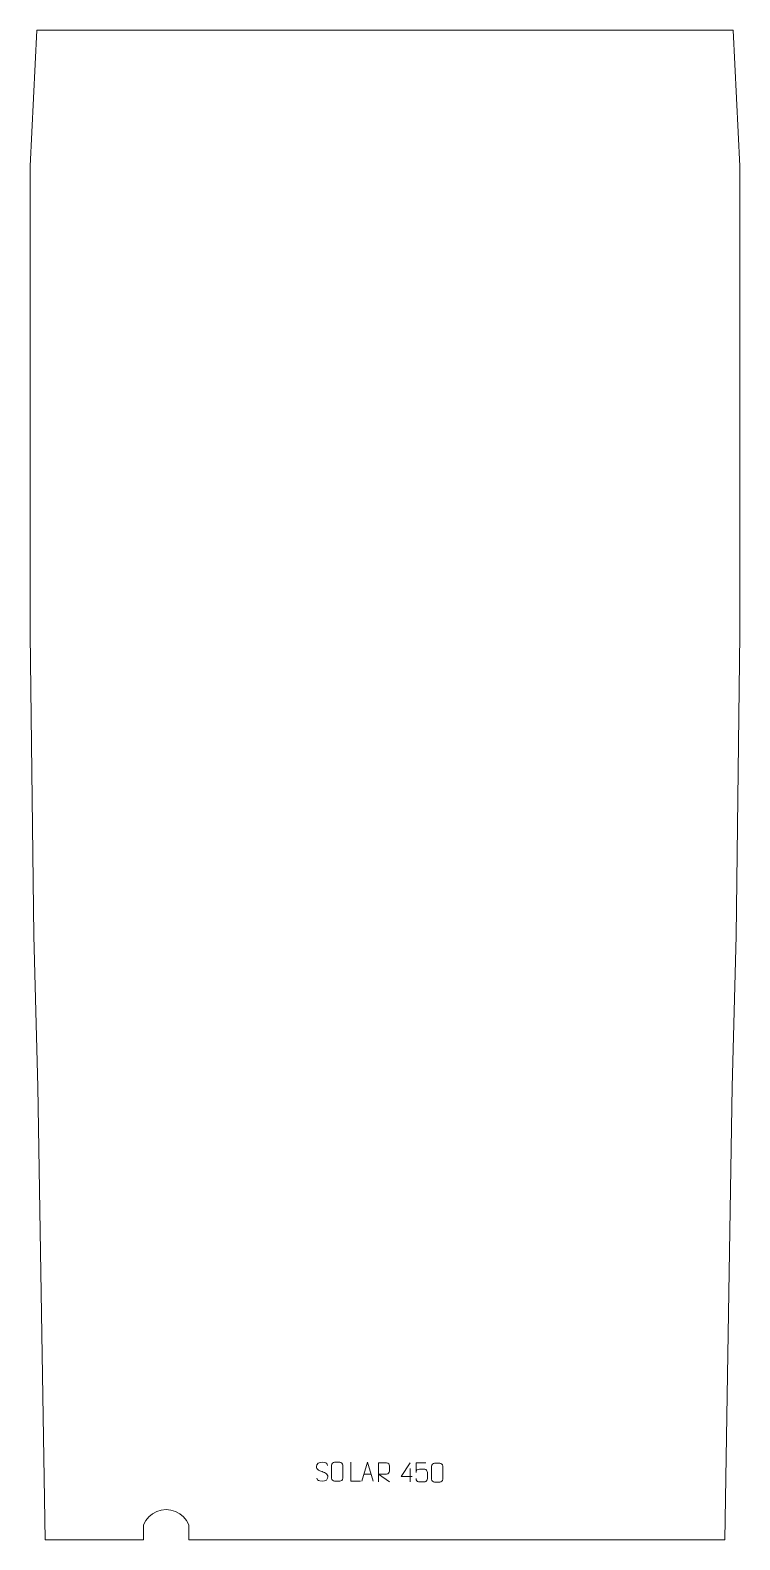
# Model space of a CAD drawing. Header units: millimetres. Extents: x -470 to 470, y -1660 to 340.
import ezdxf

# ---------------------------------------------------------------- set-up
doc = ezdxf.new("R2010")
doc.units = ezdxf.units.MM
doc.header["$MEASUREMENT"] = 0
doc.layers.add('layer 1', color=7, linetype='Continuous')

msp = doc.modelspace()

# ---------------------------------------------------------------- linework, layer by layer
at = {"layer": 'layer 1', "color": 242, "lineweight": 9}
msp.add_open_spline([(460.9992, 339.9996), (460.9992, 339.9996), (470.001, 160.0007), (470.001, 160.0007), (470.001, 160.0007), (470.001, 160.0007), (470.001, -459.9991), (470.001, -459.9991), (470.001, -459.9991), (470.001, -459.9991), (464.9988, -859.9973), (464.9988, -859.9973), (464.9988, -859.9973), (464.9988, -859.9973), (460.0007, -1059.9984), (460.0007, -1059.9984), (460.0007, -1059.9984), (460.0007, -1059.9984), (450.0004, -1659.9984), (450.0004, -1659.9984), (450.0004, -1659.9984), (450.0004, -1659.9984), (-259.9988, -1659.9984), (-259.9988, -1659.9984), (-259.9988, -1659.9984), (-259.9988, -1659.9984), (-259.9988, -1639.9979), (-259.9988, -1639.9979), (-259.9988, -1639.9979), (-259.9988, -1639.9979), (-263.0079, -1634.3948), (-263.0079, -1634.3948), (-263.0079, -1634.3948), (-263.0079, -1634.3948), (-267.05, -1629.4839), (-267.05, -1629.4839), (-267.05, -1629.4839), (-267.05, -1629.4839), (-271.9721, -1625.4563), (-271.9721, -1625.4563), (-271.9721, -1625.4563), (-271.9721, -1625.4563), (-277.5831, -1622.4615), (-277.5831, -1622.4615), (-277.5831, -1622.4615), (-277.5831, -1622.4615), (-283.6718, -1620.6181), (-283.6718, -1620.6181), (-283.6718, -1620.6181), (-283.6718, -1620.6181), (-289.9997, -1619.9973), (-289.9997, -1619.9973), (-289.9997, -1619.9973), (-289.9997, -1619.9973), (-296.3276, -1620.6181), (-296.3276, -1620.6181), (-296.3276, -1620.6181), (-296.3276, -1620.6181), (-302.4163, -1622.4615), (-302.4163, -1622.4615), (-302.4163, -1622.4615), (-302.4163, -1622.4615), (-308.0273, -1625.4563), (-308.0273, -1625.4563), (-308.0273, -1625.4563), (-308.0273, -1625.4563), (-312.947, -1629.4839), (-312.947, -1629.4839), (-312.947, -1629.4839), (-312.947, -1629.4839), (-316.9914, -1634.3948), (-316.9914, -1634.3948), (-316.9914, -1634.3948), (-316.9914, -1634.3948), (-319.9974, -1639.9979), (-319.9974, -1639.9979), (-319.9974, -1639.9979), (-319.9974, -1639.9979), (-319.9974, -1659.9984), (-319.9974, -1659.9984), (-319.9974, -1659.9984), (-319.9974, -1659.9984), (-450.0004, -1659.9984), (-450.0004, -1659.9984), (-450.0004, -1659.9984), (-450.0004, -1659.9984), (-459.9975, -1059.9984), (-459.9975, -1059.9984), (-459.9975, -1059.9984), (-459.9975, -1059.9984), (-464.9996, -859.9973), (-464.9996, -859.9973), (-464.9996, -859.9973), (-464.9996, -859.9973), (-470.001, -459.9991), (-470.001, -459.9991), (-470.001, -459.9991), (-470.001, -459.9991), (-470.001, 160.0007), (-470.001, 160.0007), (-470.001, 160.0007), (-470.001, 160.0007), (-461, 339.9996), (-461, 339.9996), (-461, 339.9996), (-461, 339.9996), (460.9992, 339.9996), (460.9992, 339.9996)], degree=3, knots=[0, 0, 0, 0, 0.035714286, 0.035714286, 0.035714286, 0.035714286, 0.071428571, 0.071428571, 0.071428571, 0.071428571, 0.107142857, 0.107142857, 0.107142857, 0.107142857, 0.142857143, 0.142857143, 0.142857143, 0.142857143, 0.178571429, 0.178571429, 0.178571429, 0.178571429, 0.214285714, 0.214285714, 0.214285714, 0.214285714, 0.25, 0.25, 0.25, 0.25, 0.285714286, 0.285714286, 0.285714286, 0.285714286, 0.321428571, 0.321428571, 0.321428571, 0.321428571, 0.357142857, 0.357142857, 0.357142857, 0.357142857, 0.392857143, 0.392857143, 0.392857143, 0.392857143, 0.428571429, 0.428571429, 0.428571429, 0.428571429, 0.464285714, 0.464285714, 0.464285714, 0.464285714, 0.5, 0.5, 0.5, 0.5, 0.535714286, 0.535714286, 0.535714286, 0.535714286, 0.571428571, 0.571428571, 0.571428571, 0.571428571, 0.607142857, 0.607142857, 0.607142857, 0.607142857, 0.642857143, 0.642857143, 0.642857143, 0.642857143, 0.678571429, 0.678571429, 0.678571429, 0.678571429, 0.714285714, 0.714285714, 0.714285714, 0.714285714, 0.75, 0.75, 0.75, 0.75, 0.785714286, 0.785714286, 0.785714286, 0.785714286, 0.821428571, 0.821428571, 0.821428571, 0.821428571, 0.857142857, 0.857142857, 0.857142857, 0.857142857, 0.892857143, 0.892857143, 0.892857143, 0.892857143, 0.928571429, 0.928571429, 0.928571429, 0.928571429, 1, 1, 1, 1], dxfattribs=at)
at = {"layer": 'layer 1', "color": 250, "lineweight": 9}
for points, knots in [([(-83.2577, -1569.6191), (-87.506, -1568.1487), (-92.4141, -1566.3529), (-90.409, -1560.8326), (-90.409, -1560.8326), (-88.9055, -1556.6927), (-83.6919, -1557.0812), (-80.0883, -1557.6823), (-80.0883, -1557.6823), (-77.2277, -1558.1595), (-76.363, -1559.3727), (-76.0524, -1561.4568)], [0, 0, 0, 0, 0.25, 0.25, 0.25, 0.25, 0.5, 0.5, 0.5, 0.5, 1, 1, 1, 1]), ([(-66.7827, -1557.3165), (-64.457, -1557.3165), (-62.1309, -1557.3165), (-59.8048, -1557.3165), (-59.8048, -1557.3165), (-57.8582, -1557.2809), (-55.8668, -1558.7725), (-55.8401, -1561.2101), (-55.8401, -1561.2101), (-55.8405, -1566.957), (-55.8405, -1572.7043), (-55.8401, -1578.452), (-55.8401, -1578.452), (-55.9799, -1580.7754), (-57.6571, -1582.255), (-59.8048, -1582.2658), (-59.8048, -1582.2658), (-62.1367, -1582.2654), (-64.4686, -1582.2654), (-66.8001, -1582.2658), (-66.8001, -1582.2658), (-68.7251, -1582.3712), (-70.6972, -1580.4867), (-70.686, -1578.4694), (-70.686, -1578.4694), (-70.6857, -1572.6993), (-70.6857, -1566.9296), (-70.686, -1561.1603), (-70.686, -1561.1603), (-70.6818, -1559.0222), (-68.9351, -1557.303), (-66.7827, -1557.3165)], [0, 0, 0, 0, 0.111111111, 0.111111111, 0.111111111, 0.111111111, 0.222222222, 0.222222222, 0.222222222, 0.222222222, 0.333333333, 0.333333333, 0.333333333, 0.333333333, 0.444444444, 0.444444444, 0.444444444, 0.444444444, 0.555555556, 0.555555556, 0.555555556, 0.555555556, 0.666666667, 0.666666667, 0.666666667, 0.666666667, 0.777777778, 0.777777778, 0.777777778, 0.777777778, 1, 1, 1, 1]), ([(-32.314, -1582.2698), (-32.314, -1582.2698), (-45.2631, -1582.2698), (-45.2631, -1582.2698), (-45.2631, -1582.2698), (-45.2631, -1582.2698), (-45.2631, -1557.3162), (-45.2631, -1557.3162)], [0, 0, 0, 0, 0.333333333, 0.333333333, 0.333333333, 0.333333333, 1, 1, 1, 1]), ([(-30.7336, -1582.2697), (-30.7336, -1582.2697), (-23.3626, -1557.3162), (-23.3626, -1557.3162), (-23.3626, -1557.3162), (-23.3626, -1557.3162), (-15.7927, -1582.2697), (-15.7927, -1582.2697)], [0, 0, 0, 0, 0.333333333, 0.333333333, 0.333333333, 0.333333333, 1, 1, 1, 1]), ([(-8.6809, -1583.1124), (-8.6809, -1583.1124), (-8.6809, -1558.1589), (-8.6809, -1558.1589), (-8.6809, -1558.1589), (-5.0861, -1558.1589), (-1.4906, -1558.1589), (2.1046, -1558.1589), (2.1046, -1558.1589), (4.4299, -1558.1966), (5.9872, -1559.6866), (5.9831, -1562.053), (5.9831, -1562.053), (5.9827, -1564.0885), (5.9827, -1567.1479), (5.9831, -1569.1839), (5.9831, -1569.1839), (5.9766, -1571.0594), (4.1643, -1573.0012), (2.1548, -1573.0203), (2.1548, -1573.0203), (2.1548, -1573.0203), (-8.6809, -1573.0203), (-8.6809, -1573.0203), (-8.6809, -1573.0203), (-8.6809, -1573.0203), (5.9738, -1583.1124), (5.9738, -1583.1124)], [0, 0, 0, 0, 0.125, 0.125, 0.125, 0.125, 0.25, 0.25, 0.25, 0.25, 0.375, 0.375, 0.375, 0.375, 0.5, 0.5, 0.5, 0.5, 0.625, 0.625, 0.625, 0.625, 0.75, 0.75, 0.75, 0.75, 1, 1, 1, 1]), ([(36.062, -1576.2191), (36.062, -1576.2191), (21.2403, -1576.2191), (21.2403, -1576.2191), (21.2403, -1576.2191), (21.2403, -1576.2191), (33.1179, -1558.1486), (33.1179, -1558.1486)], [0, 0, 0, 0, 0.333333333, 0.333333333, 0.333333333, 0.333333333, 1, 1, 1, 1]), ([(54.0452, -1558.1809), (54.0452, -1558.1809), (41.1935, -1558.1809), (41.1935, -1558.1809), (41.1935, -1558.1809), (41.1938, -1562.4115), (41.1938, -1566.6424), (41.1935, -1570.8736), (41.1935, -1570.8736), (41.1932, -1567.5635), (42.8242, -1566.4917), (45.6362, -1566.4312), (45.6362, -1566.4312), (48.0758, -1566.4309), (50.5153, -1566.4309), (52.9545, -1566.4312), (52.9545, -1566.4312), (54.6043, -1566.4244), (56.0792, -1568.8049), (56.1077, -1570.8736), (56.1077, -1570.8736), (56.1074, -1573.4609), (56.1074, -1576.0485), (56.1077, -1578.6362), (56.1077, -1578.6362), (56.1539, -1580.5956), (54.6545, -1583.0319), (53.0286, -1583.0904), (53.0286, -1583.0904), (51.0721, -1583.0901), (46.1771, -1583.0901), (44.2201, -1583.0904), (44.2201, -1583.0904), (42.3746, -1583.0992), (41.2675, -1581.1344), (41.2467, -1578.5833)], [0, 0, 0, 0, 0.1, 0.1, 0.1, 0.1, 0.2, 0.2, 0.2, 0.2, 0.3, 0.3, 0.3, 0.3, 0.4, 0.4, 0.4, 0.4, 0.5, 0.5, 0.5, 0.5, 0.6, 0.6, 0.6, 0.6, 0.7, 0.7, 0.7, 0.7, 0.8, 0.8, 0.8, 0.8, 1, 1, 1, 1]), ([(65.5749, -1558.6119), (67.9006, -1558.6119), (70.2267, -1558.6119), (72.5528, -1558.6119), (72.5528, -1558.6119), (74.4994, -1558.5763), (76.4908, -1560.0679), (76.5175, -1562.5055), (76.5175, -1562.5055), (76.5171, -1568.2524), (76.5171, -1573.9997), (76.5175, -1579.7474), (76.5175, -1579.7474), (76.3777, -1582.0708), (74.7005, -1583.5504), (72.5528, -1583.5612), (72.5528, -1583.5612), (70.2209, -1583.5608), (67.889, -1583.5608), (65.5575, -1583.5612), (65.5575, -1583.5612), (63.6325, -1583.6666), (61.6604, -1581.7821), (61.6716, -1579.7648), (61.6716, -1579.7648), (61.6719, -1573.9947), (61.6719, -1568.225), (61.6716, -1562.4557), (61.6716, -1562.4557), (61.6758, -1560.3176), (63.4225, -1558.5984), (65.5749, -1558.6119)], [0, 0, 0, 0, 0.111111111, 0.111111111, 0.111111111, 0.111111111, 0.222222222, 0.222222222, 0.222222222, 0.222222222, 0.333333333, 0.333333333, 0.333333333, 0.333333333, 0.444444444, 0.444444444, 0.444444444, 0.444444444, 0.555555556, 0.555555556, 0.555555556, 0.555555556, 0.666666667, 0.666666667, 0.666666667, 0.666666667, 0.777777778, 0.777777778, 0.777777778, 0.777777778, 1, 1, 1, 1]), ([(-83.2577, -1569.6192), (-79.2391, -1571.2659), (-74.2096, -1573.1542), (-76.0436, -1578.5145), (-76.0436, -1578.5145), (-77.5034, -1582.7809), (-82.4142, -1582.5242), (-86.1403, -1581.9695), (-86.1403, -1581.9695), (-88.8903, -1581.5597), (-90.1112, -1580.3462), (-90.4892, -1578.234)], [0, 0, 0, 0, 0.25, 0.25, 0.25, 0.25, 0.5, 0.5, 0.5, 0.5, 1, 1, 1, 1])]:
    msp.add_open_spline(points, degree=3, knots=knots, dxfattribs=at)
for points in [[(-28.011, -1573.0203), (-28.011, -1573.0203), (-18.5153, -1573.0203), (-18.5153, -1573.0203)], [(33.1179, -1565.458), (33.1179, -1565.458), (33.1179, -1583.1227), (33.1179, -1583.1227)]]:
    msp.add_open_spline(points, degree=3, dxfattribs=at)

doc.saveas('drawing.dxf')
